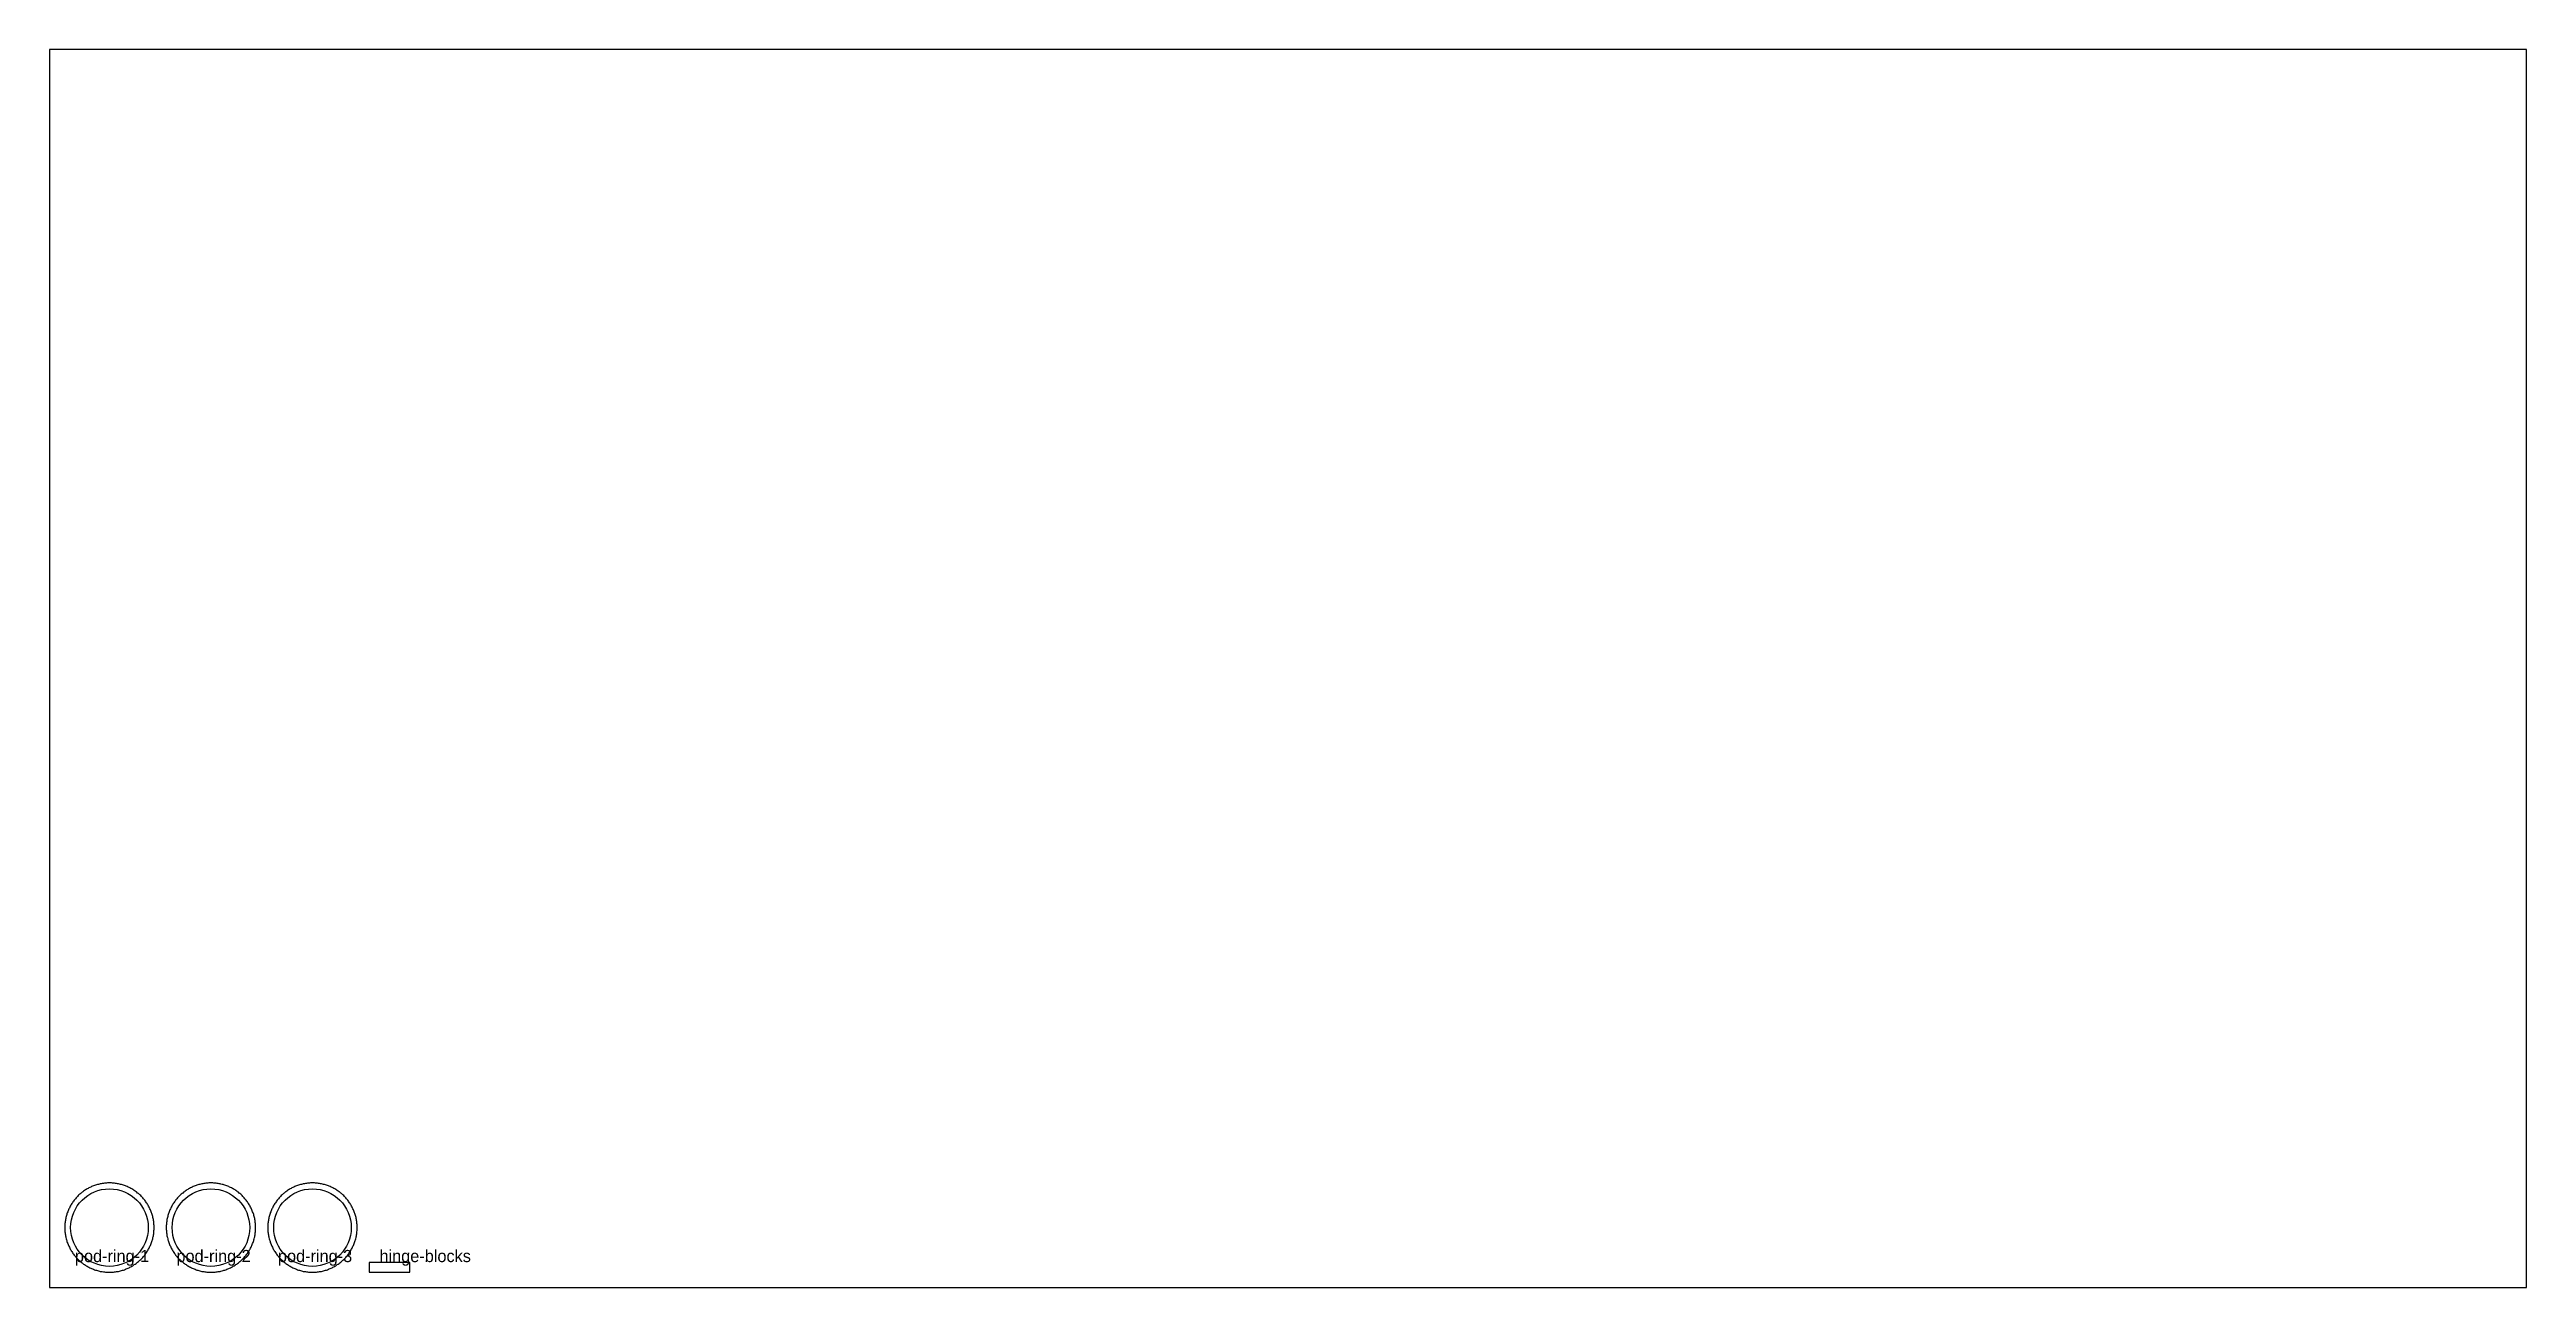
# Model space of a CAD drawing. Header units: millimetres. Extents: x 0 to 2440, y 0 to 1220.
import ezdxf

# ---------------------------------------------------------------- set-up
doc = ezdxf.new("R2010")
doc.units = ezdxf.units.MM
doc.layers.add('CUT_INSIDE', color=5, linetype='Continuous')
doc.layers.add('CUT_OUTSIDE', color=1, linetype='Continuous')

msp = doc.modelspace()

# ---------------------------------------------------------------- linework, layer by layer
at = {"layer": 'CUT_INSIDE'}
for centre in [(59, 59), (159, 59), (259, 59)]:
    msp.add_circle(centre, 38.2, dxfattribs=at)
at = {"layer": 'CUT_OUTSIDE'}
for points in [[(103, 59), (103, 60), (103, 61), (102.9, 62), (102.8, 63), (102.7, 64), (102.6, 65), (102.4, 66), (102.3, 67), (102.1, 68), (101.9, 68.9), (101.6, 69.9), (101.4, 70.9), (101.1, 71.8), (100.8, 72.8), (100.5, 73.7), (100.1, 74.7), (99.7, 75.6), (99.4, 76.5), (98.9, 77.4), (98.5, 78.3), (98.1, 79.2), (97.6, 80.1), (97.1, 81), (96.6, 81.9), (96.1, 82.7), (95.5, 83.5), (94.9, 84.4), (94.4, 85.2), (93.8, 86), (93.1, 86.8), (92.5, 87.5), (91.8, 88.3), (91.2, 89), (90.5, 89.8), (89.8, 90.5), (89, 91.2), (88.3, 91.8), (87.5, 92.5), (86.8, 93.1), (86, 93.8), (85.2, 94.4), (84.4, 94.9), (83.5, 95.5), (82.7, 96.1), (81.9, 96.6), (81, 97.1), (80.1, 97.6), (79.2, 98.1), (78.3, 98.5), (77.4, 98.9), (76.5, 99.4), (75.6, 99.7), (74.7, 100.1), (73.7, 100.5), (72.8, 100.8), (71.8, 101.1), (70.9, 101.4), (69.9, 101.6), (68.9, 101.9), (68, 102.1), (67, 102.3), (66, 102.4), (65, 102.6), (64, 102.7), (63, 102.8), (62, 102.9), (61, 103), (60, 103), (59, 103), (58, 103), (57, 103), (56, 102.9), (55, 102.8), (54, 102.7), (53, 102.6), (52, 102.4), (51, 102.3), (50, 102.1), (49.1, 101.9), (48.1, 101.6), (47.1, 101.4), (46.2, 101.1), (45.2, 100.8), (44.3, 100.5), (43.3, 100.1), (42.4, 99.7), (41.5, 99.4), (40.6, 98.9), (39.7, 98.5), (38.8, 98.1), (37.9, 97.6), (37, 97.1), (36.1, 96.6), (35.3, 96.1), (34.5, 95.5), (33.6, 94.9), (32.8, 94.4), (32, 93.8), (31.2, 93.1), (30.5, 92.5), (29.7, 91.8), (29, 91.2), (28.2, 90.5), (27.5, 89.8), (26.8, 89), (26.2, 88.3), (25.5, 87.5), (24.9, 86.8), (24.2, 86), (23.6, 85.2), (23.1, 84.4), (22.5, 83.5), (21.9, 82.7), (21.4, 81.9), (20.9, 81), (20.4, 80.1), (19.9, 79.2), (19.5, 78.3), (19.1, 77.4), (18.6, 76.5), (18.3, 75.6), (17.9, 74.7), (17.5, 73.7), (17.2, 72.8), (16.9, 71.8), (16.6, 70.9), (16.4, 69.9), (16.1, 68.9), (15.9, 68), (15.7, 67), (15.6, 66), (15.4, 65), (15.3, 64), (15.2, 63), (15.1, 62), (15, 61), (15, 60), (15, 59), (15, 58), (15, 57), (15.1, 56), (15.2, 55), (15.3, 54), (15.4, 53), (15.6, 52), (15.7, 51), (15.9, 50), (16.1, 49.1), (16.4, 48.1), (16.6, 47.1), (16.9, 46.2), (17.2, 45.2), (17.5, 44.3), (17.9, 43.3), (18.3, 42.4), (18.6, 41.5), (19.1, 40.6), (19.5, 39.7), (19.9, 38.8), (20.4, 37.9), (20.9, 37), (21.4, 36.1), (21.9, 35.3), (22.5, 34.5), (23.1, 33.6), (23.6, 32.8), (24.2, 32), (24.9, 31.2), (25.5, 30.5), (26.2, 29.7), (26.8, 29), (27.5, 28.2), (28.2, 27.5), (29, 26.8), (29.7, 26.2), (30.5, 25.5), (31.2, 24.9), (32, 24.2), (32.8, 23.6), (33.6, 23.1), (34.5, 22.5), (35.3, 21.9), (36.1, 21.4), (37, 20.9), (37.9, 20.4), (38.8, 19.9), (39.7, 19.5), (40.6, 19.1), (41.5, 18.6), (42.4, 18.3), (43.3, 17.9), (44.3, 17.5), (45.2, 17.2), (46.2, 16.9), (47.1, 16.6), (48.1, 16.4), (49.1, 16.1), (50, 15.9), (51, 15.7), (52, 15.6), (53, 15.4), (54, 15.3), (55, 15.2), (56, 15.1), (57, 15), (58, 15), (59, 15), (60, 15), (61, 15), (62, 15.1), (63, 15.2), (64, 15.3), (65, 15.4), (66, 15.6), (67, 15.7), (68, 15.9), (68.9, 16.1), (69.9, 16.4), (70.9, 16.6), (71.8, 16.9), (72.8, 17.2), (73.7, 17.5), (74.7, 17.9), (75.6, 18.3), (76.5, 18.6), (77.4, 19.1), (78.3, 19.5), (79.2, 19.9), (80.1, 20.4), (81, 20.9), (81.9, 21.4), (82.7, 21.9), (83.5, 22.5), (84.4, 23.1), (85.2, 23.6), (86, 24.2), (86.8, 24.9), (87.5, 25.5), (88.3, 26.2), (89, 26.8), (89.8, 27.5), (90.5, 28.2), (91.2, 29), (91.8, 29.7), (92.5, 30.5), (93.1, 31.2), (93.8, 32), (94.4, 32.8), (94.9, 33.6), (95.5, 34.5), (96.1, 35.3), (96.6, 36.1), (97.1, 37), (97.6, 37.9), (98.1, 38.8), (98.5, 39.7), (98.9, 40.6), (99.4, 41.5), (99.7, 42.4), (100.1, 43.3), (100.5, 44.3), (100.8, 45.2), (101.1, 46.2), (101.4, 47.1), (101.6, 48.1), (101.9, 49.1), (102.1, 50), (102.3, 51), (102.4, 52), (102.6, 53), (102.7, 54), (102.8, 55), (102.9, 56), (103, 57), (103, 58), (103, 59)], [(203, 59), (203, 60), (203, 61), (202.9, 62), (202.8, 63), (202.7, 64), (202.6, 65), (202.4, 66), (202.3, 67), (202.1, 68), (201.9, 68.9), (201.6, 69.9), (201.4, 70.9), (201.1, 71.8), (200.8, 72.8), (200.5, 73.7), (200.1, 74.7), (199.7, 75.6), (199.4, 76.5), (198.9, 77.4), (198.5, 78.3), (198.1, 79.2), (197.6, 80.1), (197.1, 81), (196.6, 81.9), (196.1, 82.7), (195.5, 83.5), (194.9, 84.4), (194.4, 85.2), (193.8, 86), (193.1, 86.8), (192.5, 87.5), (191.8, 88.3), (191.2, 89), (190.5, 89.8), (189.8, 90.5), (189, 91.2), (188.3, 91.8), (187.5, 92.5), (186.8, 93.1), (186, 93.8), (185.2, 94.4), (184.4, 94.9), (183.5, 95.5), (182.7, 96.1), (181.9, 96.6), (181, 97.1), (180.1, 97.6), (179.2, 98.1), (178.3, 98.5), (177.4, 98.9), (176.5, 99.4), (175.6, 99.7), (174.7, 100.1), (173.7, 100.5), (172.8, 100.8), (171.8, 101.1), (170.9, 101.4), (169.9, 101.6), (168.9, 101.9), (168, 102.1), (167, 102.3), (166, 102.4), (165, 102.6), (164, 102.7), (163, 102.8), (162, 102.9), (161, 103), (160, 103), (159, 103), (158, 103), (157, 103), (156, 102.9), (155, 102.8), (154, 102.7), (153, 102.6), (152, 102.4), (151, 102.3), (150, 102.1), (149.1, 101.9), (148.1, 101.6), (147.1, 101.4), (146.2, 101.1), (145.2, 100.8), (144.3, 100.5), (143.3, 100.1), (142.4, 99.7), (141.5, 99.4), (140.6, 98.9), (139.7, 98.5), (138.8, 98.1), (137.9, 97.6), (137, 97.1), (136.1, 96.6), (135.3, 96.1), (134.5, 95.5), (133.6, 94.9), (132.8, 94.4), (132, 93.8), (131.2, 93.1), (130.5, 92.5), (129.7, 91.8), (129, 91.2), (128.2, 90.5), (127.5, 89.8), (126.8, 89), (126.2, 88.3), (125.5, 87.5), (124.9, 86.8), (124.2, 86), (123.6, 85.2), (123.1, 84.4), (122.5, 83.5), (121.9, 82.7), (121.4, 81.9), (120.9, 81), (120.4, 80.1), (119.9, 79.2), (119.5, 78.3), (119.1, 77.4), (118.6, 76.5), (118.3, 75.6), (117.9, 74.7), (117.5, 73.7), (117.2, 72.8), (116.9, 71.8), (116.6, 70.9), (116.4, 69.9), (116.1, 68.9), (115.9, 68), (115.7, 67), (115.6, 66), (115.4, 65), (115.3, 64), (115.2, 63), (115.1, 62), (115, 61), (115, 60), (115, 59), (115, 58), (115, 57), (115.1, 56), (115.2, 55), (115.3, 54), (115.4, 53), (115.6, 52), (115.7, 51), (115.9, 50), (116.1, 49.1), (116.4, 48.1), (116.6, 47.1), (116.9, 46.2), (117.2, 45.2), (117.5, 44.3), (117.9, 43.3), (118.3, 42.4), (118.6, 41.5), (119.1, 40.6), (119.5, 39.7), (119.9, 38.8), (120.4, 37.9), (120.9, 37), (121.4, 36.1), (121.9, 35.3), (122.5, 34.5), (123.1, 33.6), (123.6, 32.8), (124.2, 32), (124.9, 31.2), (125.5, 30.5), (126.2, 29.7), (126.8, 29), (127.5, 28.2), (128.2, 27.5), (129, 26.8), (129.7, 26.2), (130.5, 25.5), (131.2, 24.9), (132, 24.2), (132.8, 23.6), (133.6, 23.1), (134.5, 22.5), (135.3, 21.9), (136.1, 21.4), (137, 20.9), (137.9, 20.4), (138.8, 19.9), (139.7, 19.5), (140.6, 19.1), (141.5, 18.6), (142.4, 18.3), (143.3, 17.9), (144.3, 17.5), (145.2, 17.2), (146.2, 16.9), (147.1, 16.6), (148.1, 16.4), (149.1, 16.1), (150, 15.9), (151, 15.7), (152, 15.6), (153, 15.4), (154, 15.3), (155, 15.2), (156, 15.1), (157, 15), (158, 15), (159, 15), (160, 15), (161, 15), (162, 15.1), (163, 15.2), (164, 15.3), (165, 15.4), (166, 15.6), (167, 15.7), (168, 15.9), (168.9, 16.1), (169.9, 16.4), (170.9, 16.6), (171.8, 16.9), (172.8, 17.2), (173.7, 17.5), (174.7, 17.9), (175.6, 18.3), (176.5, 18.6), (177.4, 19.1), (178.3, 19.5), (179.2, 19.9), (180.1, 20.4), (181, 20.9), (181.9, 21.4), (182.7, 21.9), (183.5, 22.5), (184.4, 23.1), (185.2, 23.6), (186, 24.2), (186.8, 24.9), (187.5, 25.5), (188.3, 26.2), (189, 26.8), (189.8, 27.5), (190.5, 28.2), (191.2, 29), (191.8, 29.7), (192.5, 30.5), (193.1, 31.2), (193.8, 32), (194.4, 32.8), (194.9, 33.6), (195.5, 34.5), (196.1, 35.3), (196.6, 36.1), (197.1, 37), (197.6, 37.9), (198.1, 38.8), (198.5, 39.7), (198.9, 40.6), (199.4, 41.5), (199.7, 42.4), (200.1, 43.3), (200.5, 44.3), (200.8, 45.2), (201.1, 46.2), (201.4, 47.1), (201.6, 48.1), (201.9, 49.1), (202.1, 50), (202.3, 51), (202.4, 52), (202.6, 53), (202.7, 54), (202.8, 55), (202.9, 56), (203, 57), (203, 58), (203, 59)], [(303, 59), (303, 60), (303, 61), (302.9, 62), (302.8, 63), (302.7, 64), (302.6, 65), (302.4, 66), (302.3, 67), (302.1, 68), (301.9, 68.9), (301.6, 69.9), (301.4, 70.9), (301.1, 71.8), (300.8, 72.8), (300.5, 73.7), (300.1, 74.7), (299.7, 75.6), (299.4, 76.5), (298.9, 77.4), (298.5, 78.3), (298.1, 79.2), (297.6, 80.1), (297.1, 81), (296.6, 81.9), (296.1, 82.7), (295.5, 83.5), (294.9, 84.4), (294.4, 85.2), (293.8, 86), (293.1, 86.8), (292.5, 87.5), (291.8, 88.3), (291.2, 89), (290.5, 89.8), (289.8, 90.5), (289, 91.2), (288.3, 91.8), (287.5, 92.5), (286.8, 93.1), (286, 93.8), (285.2, 94.4), (284.4, 94.9), (283.5, 95.5), (282.7, 96.1), (281.9, 96.6), (281, 97.1), (280.1, 97.6), (279.2, 98.1), (278.3, 98.5), (277.4, 98.9), (276.5, 99.4), (275.6, 99.7), (274.7, 100.1), (273.7, 100.5), (272.8, 100.8), (271.8, 101.1), (270.9, 101.4), (269.9, 101.6), (268.9, 101.9), (268, 102.1), (267, 102.3), (266, 102.4), (265, 102.6), (264, 102.7), (263, 102.8), (262, 102.9), (261, 103), (260, 103), (259, 103), (258, 103), (257, 103), (256, 102.9), (255, 102.8), (254, 102.7), (253, 102.6), (252, 102.4), (251, 102.3), (250, 102.1), (249.1, 101.9), (248.1, 101.6), (247.1, 101.4), (246.2, 101.1), (245.2, 100.8), (244.3, 100.5), (243.3, 100.1), (242.4, 99.7), (241.5, 99.4), (240.6, 98.9), (239.7, 98.5), (238.8, 98.1), (237.9, 97.6), (237, 97.1), (236.1, 96.6), (235.3, 96.1), (234.5, 95.5), (233.6, 94.9), (232.8, 94.4), (232, 93.8), (231.2, 93.1), (230.5, 92.5), (229.7, 91.8), (229, 91.2), (228.2, 90.5), (227.5, 89.8), (226.8, 89), (226.2, 88.3), (225.5, 87.5), (224.9, 86.8), (224.2, 86), (223.6, 85.2), (223.1, 84.4), (222.5, 83.5), (221.9, 82.7), (221.4, 81.9), (220.9, 81), (220.4, 80.1), (219.9, 79.2), (219.5, 78.3), (219.1, 77.4), (218.6, 76.5), (218.3, 75.6), (217.9, 74.7), (217.5, 73.7), (217.2, 72.8), (216.9, 71.8), (216.6, 70.9), (216.4, 69.9), (216.1, 68.9), (215.9, 68), (215.7, 67), (215.6, 66), (215.4, 65), (215.3, 64), (215.2, 63), (215.1, 62), (215, 61), (215, 60), (215, 59), (215, 58), (215, 57), (215.1, 56), (215.2, 55), (215.3, 54), (215.4, 53), (215.6, 52), (215.7, 51), (215.9, 50), (216.1, 49.1), (216.4, 48.1), (216.6, 47.1), (216.9, 46.2), (217.2, 45.2), (217.5, 44.3), (217.9, 43.3), (218.3, 42.4), (218.6, 41.5), (219.1, 40.6), (219.5, 39.7), (219.9, 38.8), (220.4, 37.9), (220.9, 37), (221.4, 36.1), (221.9, 35.3), (222.5, 34.5), (223.1, 33.6), (223.6, 32.8), (224.2, 32), (224.9, 31.2), (225.5, 30.5), (226.2, 29.7), (226.8, 29), (227.5, 28.2), (228.2, 27.5), (229, 26.8), (229.7, 26.2), (230.5, 25.5), (231.2, 24.9), (232, 24.2), (232.8, 23.6), (233.6, 23.1), (234.5, 22.5), (235.3, 21.9), (236.1, 21.4), (237, 20.9), (237.9, 20.4), (238.8, 19.9), (239.7, 19.5), (240.6, 19.1), (241.5, 18.6), (242.4, 18.3), (243.3, 17.9), (244.3, 17.5), (245.2, 17.2), (246.2, 16.9), (247.1, 16.6), (248.1, 16.4), (249.1, 16.1), (250, 15.9), (251, 15.7), (252, 15.6), (253, 15.4), (254, 15.3), (255, 15.2), (256, 15.1), (257, 15), (258, 15), (259, 15), (260, 15), (261, 15), (262, 15.1), (263, 15.2), (264, 15.3), (265, 15.4), (266, 15.6), (267, 15.7), (268, 15.9), (268.9, 16.1), (269.9, 16.4), (270.9, 16.6), (271.8, 16.9), (272.8, 17.2), (273.7, 17.5), (274.7, 17.9), (275.6, 18.3), (276.5, 18.6), (277.4, 19.1), (278.3, 19.5), (279.2, 19.9), (280.1, 20.4), (281, 20.9), (281.9, 21.4), (282.7, 21.9), (283.5, 22.5), (284.4, 23.1), (285.2, 23.6), (286, 24.2), (286.8, 24.9), (287.5, 25.5), (288.3, 26.2), (289, 26.8), (289.8, 27.5), (290.5, 28.2), (291.2, 29), (291.8, 29.7), (292.5, 30.5), (293.1, 31.2), (293.8, 32), (294.4, 32.8), (294.9, 33.6), (295.5, 34.5), (296.1, 35.3), (296.6, 36.1), (297.1, 37), (297.6, 37.9), (298.1, 38.8), (298.5, 39.7), (298.9, 40.6), (299.4, 41.5), (299.7, 42.4), (300.1, 43.3), (300.5, 44.3), (300.8, 45.2), (301.1, 46.2), (301.4, 47.1), (301.6, 48.1), (301.9, 49.1), (302.1, 50), (302.3, 51), (302.4, 52), (302.6, 53), (302.7, 54), (302.8, 55), (302.9, 56), (303, 57), (303, 58), (303, 59)], [(315, 24.5), (315, 15), (355, 15), (355, 24.5), (315, 24.5)]]:
    msp.add_lwpolyline(points, close=True, dxfattribs=at)
at = {"layer": 'SHEET_EDGE'}
msp.add_lwpolyline([(0, 0), (2440, 0), (2440, 1220), (0, 1220)], close=True, dxfattribs=at)

# ---------------------------------------------------------------- texts
at = {"layer": 'NOTES'}
for s, p in [('pod-ring-1', (25, 25)), ('pod-ring-2', (125, 25)), ('pod-ring-3', (225, 25)), ('hinge-blocks', (325, 25))]:
    msp.add_text(s, height=12, dxfattribs=at).set_placement(p)

doc.saveas('drawing.dxf')
